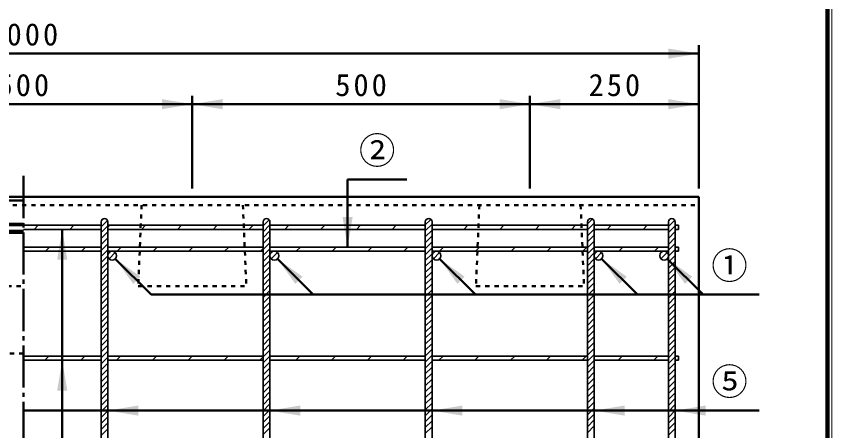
# Model space of a CAD drawing. Units: millimetres, scale not verified. Extents: x 100 to 4105, y 100 to 2870.
# Drawn here: x 3139 to 4105, y 1236 to 1727 of the extents above; entities that cross this region are included whole.
import ezdxf
from ezdxf.enums import TextEntityAlignment as Align

# ---------------------------------------------------------------- set-up
doc = ezdxf.new("R2010")
doc.units = ezdxf.units.MM
doc.header["$LTSCALE"] = 5
doc.linetypes.add('USER1', pattern=[13.4, 10, -1.2, 1, -1.2])
doc.linetypes.add('USER2', pattern=[2.2, 1, -1.2])
doc.layers.add('V-nasSTD', color=7, linetype='Continuous', lineweight=50)
doc.styles.add('ＭＳ ゴシック', font='')
doc.styles.get('ＭＳ ゴシック').set_extended_font_data('MS Gothic')

msp = doc.modelspace()

# ---------------------------------------------------------------- hatches: boundary and pattern name
at = {"layer": 'V-nasSTD'}
for points in [[(3911.677, 1676.702), (3947.677, 1682.702), (3911.677, 1688.702)], [(3311.677, 1616.702), (3347.677, 1622.702), (3311.677, 1628.702)], [(3383.677, 1628.702), (3347.677, 1622.702), (3383.677, 1616.702)], [(3711.677, 1616.702), (3747.677, 1622.702), (3711.677, 1628.702)], [(3783.677, 1628.702), (3747.677, 1622.702), (3783.677, 1616.702)], [(3911.677, 1616.702), (3947.677, 1622.702), (3911.677, 1628.702)], [(3537.677, 1489.102), (3531.677, 1453.102), (3525.677, 1489.102)], [(3199.677, 1438.302), (3193.677, 1474.302), (3187.677, 1438.302)], [(3277.767, 1409.727), (3256.554, 1439.426), (3286.252, 1418.212)], [(3469.767, 1409.727), (3448.554, 1439.426), (3478.252, 1418.212)], [(3661.779, 1409.739), (3640.566, 1439.437), (3670.264, 1418.224)], [(3853.767, 1409.727), (3832.554, 1439.426), (3862.252, 1418.212)], [(3931.367, 1409.727), (3910.154, 1439.426), (3939.852, 1418.212)], [(3199.677, 1283.102), (3193.677, 1319.102), (3187.677, 1283.102)], [(3283.677, 1265.502), (3247.677, 1259.502), (3283.677, 1253.502)], [(3475.677, 1265.502), (3439.677, 1259.502), (3475.677, 1253.502)], [(3667.677, 1265.502), (3631.677, 1259.502), (3667.677, 1253.502)], [(3859.677, 1265.502), (3823.677, 1259.502), (3859.677, 1253.502)], [(3955.677, 1265.502), (3919.677, 1259.502), (3955.677, 1253.502)]]:
    msp.add_hatch(color=256, dxfattribs=at).paths.add_polyline_path(points)

# ---------------------------------------------------------------- linework, layer by layer
at = {"layer": 'V-nasSTD', "lineweight": 100}
msp.add_line((4100, 105), (4100, 2865), dxfattribs=at)
at = {"layer": 'V-nasSTD'}
for p, q in [((3947.677, 1522.702), (3947.677, 1692.702)), ((2347.677, 1682.702), (3947.677, 1682.702)), ((3347.677, 1522.702), (3347.677, 1632.702)), ((3747.677, 1522.702), (3747.677, 1632.702)), ((2947.677, 1622.702), (3347.677, 1622.702)), ((3347.677, 1622.702), (3747.677, 1622.702)), ((3747.677, 1622.702), (3947.677, 1622.702)), ((3531.677, 1533.485), (3531.677, 1453.102)), ((3531.677, 1533.485), (3601.677, 1533.485)), ((2354.077, 1512.702), (3947.677, 1512.702)), ((2354.077, 1508.702), (3147.677, 1508.702)), ((3947.677, 1512.702), (3947.677, 831.102)), ((2347.677, 1480.714), (3147.677, 1480.714)), ((3147.677, 1479.102), (2347.677, 1479.102)), ((2347.677, 1472.702), (3147.677, 1472.702)), ((3147.677, 1470.016), (2347.677, 1470.016)), ((3193.677, 762.302), (3193.677, 1474.302)), ((3298.98, 1396.999), (3256.554, 1439.426)), ((3490.98, 1396.999), (3448.554, 1439.426)), ((3682.98, 1396.999), (3640.554, 1439.426)), ((3874.98, 1396.999), (3832.554, 1439.426)), ((3952.58, 1396.999), (3910.154, 1439.426)), ((4018.98, 1396.999), (3298.98, 1396.999)), ((4018.98, 1259.502), (3147.677, 1259.502))]:
    msp.add_line(p, q, dxfattribs=at)
at = {"layer": 'V-nasSTD', "linetype": 'USER1'}
msp.add_line((3147.677, 1537.702), (3147.677, 806.102), dxfattribs=at)
at = {"layer": 'V-nasSTD', "linetype": 'USER2'}
for p, q in [((2354.077, 1503.102), (3947.677, 1503.102)), ((3287.677, 1503.102), (3283.677, 1407.102)), ((3407.677, 1503.102), (3411.677, 1407.102)), ((3687.677, 1503.102), (3683.677, 1407.102)), ((3807.677, 1503.102), (3811.677, 1407.102)), ((2347.677, 1407.102), (3147.677, 1407.102)), ((3283.677, 1407.102), (3411.677, 1407.102)), ((3683.677, 1407.102), (3811.677, 1407.102)), ((3147.677, 1327.102), (2347.677, 1327.102))]:
    msp.add_line(p, q, dxfattribs=at)
at = {"layer": 'V-nasSTD', "lineweight": 35}
for p, q in [((3147.677, 1479.102), (3239.677, 1479.102)), ((3160.284, 1474.302), (3165.084, 1479.102)), ((3202.71, 1474.302), (3207.51, 1479.102)), ((3247.186, 1485.023), (3239.677, 1477.514)), ((3239.677, 1483.102), (3239.677, 851.102)), ((3247.677, 1478.443), (3239.677, 1470.443)), ((3241.632, 1486.541), (3240.239, 1485.147)), ((3247.677, 1483.102), (3247.677, 851.102)), ((3247.677, 1479.102), (3431.677, 1479.102)), ((3249.937, 1479.102), (3247.677, 1476.843)), ((3292.363, 1479.102), (3287.563, 1474.302)), ((3329.989, 1474.302), (3334.789, 1479.102)), ((3372.416, 1474.302), (3377.216, 1479.102)), ((3419.642, 1479.102), (3414.842, 1474.302)), ((3438.748, 1485.666), (3431.677, 1478.595)), ((3431.677, 1483.102), (3431.677, 851.102)), ((3439.677, 1479.524), (3431.677, 1471.524)), ((3439.677, 1483.102), (3439.677, 851.102)), ((3439.677, 1479.102), (3623.677, 1479.102)), ((3457.269, 1474.302), (3462.069, 1479.102)), ((3499.695, 1474.302), (3504.495, 1479.102)), ((3542.121, 1474.302), (3546.921, 1479.102)), ((3584.548, 1474.302), (3589.348, 1479.102)), ((3630.204, 1486.203), (3623.677, 1479.676)), ((3623.677, 1483.102), (3623.677, 851.102)), ((3631.677, 1480.605), (3623.677, 1472.605)), ((3631.677, 1483.102), (3631.677, 851.102)), ((3631.677, 1479.102), (3815.677, 1479.102)), ((3631.774, 1479.102), (3631.677, 1479.005)), ((3669.401, 1474.302), (3674.201, 1479.102)), ((3711.827, 1474.302), (3716.627, 1479.102)), ((3754.253, 1474.302), (3759.053, 1479.102)), ((3796.68, 1474.302), (3801.48, 1479.102)), ((3821.554, 1486.635), (3815.677, 1480.757)), ((3815.677, 1483.102), (3815.677, 851.102)), ((3823.677, 1481.686), (3815.677, 1473.686)), ((3823.677, 1483.102), (3823.677, 851.102)), ((3823.677, 1479.102), (3911.677, 1479.102)), ((3839.106, 1474.302), (3843.906, 1479.102)), ((3881.533, 1474.302), (3886.333, 1479.102)), ((3919.095, 1485.18), (3911.677, 1477.762)), ((3911.677, 1483.102), (3911.677, 851.102)), ((3919.677, 1478.691), (3911.677, 1470.691)), ((3919.677, 1483.102), (3919.677, 851.102)), ((3919.677, 1479.102), (3923.677, 1479.102)), ((3923.677, 1479.102), (3923.677, 1474.302)), ((3147.677, 1474.302), (3239.677, 1474.302)), ((3247.677, 1471.372), (3239.677, 1463.372)), ((3247.677, 1474.302), (3431.677, 1474.302)), ((3439.677, 1472.453), (3431.677, 1464.453)), ((3439.677, 1474.302), (3623.677, 1474.302)), ((3631.677, 1473.534), (3623.677, 1465.534)), ((3631.677, 1474.302), (3815.677, 1474.302)), ((3823.677, 1474.615), (3815.677, 1466.615)), ((3823.677, 1474.302), (3911.677, 1474.302)), ((3919.677, 1471.62), (3911.677, 1463.62)), ((3919.677, 1474.302), (3923.677, 1474.302)), ((3247.677, 1464.301), (3239.677, 1456.301)), ((3439.677, 1465.382), (3431.677, 1457.382)), ((3439.677, 1458.311), (3431.677, 1450.311)), ((3631.677, 1466.463), (3623.677, 1458.463)), ((3631.677, 1459.392), (3623.677, 1451.392)), ((3823.677, 1467.544), (3815.677, 1459.544)), ((3823.677, 1460.473), (3815.677, 1452.473)), ((3919.677, 1464.549), (3911.677, 1456.549)), ((3147.677, 1453.102), (3239.677, 1453.102)), ((3173.91, 1448.302), (3178.71, 1453.102)), ((3216.337, 1448.302), (3221.137, 1453.102)), ((3247.677, 1457.23), (3239.677, 1449.23)), ((3247.677, 1450.159), (3239.677, 1442.159)), ((3247.677, 1453.102), (3431.677, 1453.102)), ((3258.763, 1448.302), (3263.563, 1453.102)), ((3301.189, 1448.302), (3305.989, 1453.102)), ((3343.616, 1448.302), (3348.416, 1453.102)), ((3386.042, 1448.302), (3390.842, 1453.102)), ((3431.677, 1451.511), (3428.469, 1448.302)), ((3439.677, 1451.24), (3431.677, 1443.24)), ((3439.677, 1453.102), (3623.677, 1453.102)), ((3470.895, 1448.302), (3475.695, 1453.102)), ((3513.321, 1448.302), (3518.121, 1453.102)), ((3555.748, 1448.302), (3560.548, 1453.102)), ((3598.174, 1448.302), (3602.974, 1453.102)), ((3631.677, 1452.321), (3623.677, 1444.321)), ((3631.677, 1453.102), (3815.677, 1453.102)), ((3645.401, 1453.102), (3640.601, 1448.302)), ((3683.027, 1448.302), (3685.083, 1450.359)), ((3687.827, 1453.102), (3685.083, 1450.359)), ((3725.453, 1448.302), (3730.253, 1453.102)), ((3767.88, 1448.302), (3772.68, 1453.102)), ((3815.106, 1453.102), (3810.366, 1448.363)), ((3823.677, 1453.402), (3815.677, 1445.402)), ((3823.677, 1453.102), (3911.677, 1453.102)), ((3852.733, 1448.302), (3857.533, 1453.102)), ((3895.159, 1448.302), (3899.959, 1453.102)), ((3919.677, 1457.478), (3911.677, 1449.478)), ((3919.677, 1450.407), (3911.677, 1442.407)), ((3919.677, 1453.102), (3923.677, 1453.102)), ((3923.677, 1453.102), (3923.677, 1448.302)), ((3147.677, 1448.302), (3239.677, 1448.302)), ((3247.677, 1443.087), (3239.677, 1435.087)), ((3247.677, 1448.302), (3431.677, 1448.302)), ((3256.554, 1446.779), (3249.2, 1439.426)), ((3439.677, 1444.169), (3431.677, 1436.169)), ((3439.677, 1448.302), (3623.677, 1448.302)), ((3448.554, 1446.779), (3441.2, 1439.426)), ((3631.677, 1445.25), (3623.677, 1437.25)), ((3631.677, 1448.302), (3815.677, 1448.302)), ((3640.554, 1446.779), (3633.2, 1439.426)), ((3810.306, 1448.302), (3810.366, 1448.363)), ((3823.677, 1446.331), (3815.677, 1438.331)), ((3823.677, 1439.26), (3815.677, 1431.26)), ((3823.677, 1448.302), (3911.677, 1448.302)), ((3825.2, 1439.426), (3832.554, 1446.779)), ((3910.154, 1446.779), (3902.8, 1439.426)), ((3919.677, 1443.336), (3911.677, 1435.336)), ((3919.677, 1448.302), (3923.677, 1448.302)), ((3247.677, 1436.016), (3239.677, 1428.016)), ((3439.677, 1437.098), (3431.677, 1429.098)), ((3439.677, 1430.027), (3431.677, 1422.027)), ((3631.677, 1438.179), (3623.677, 1430.179)), ((3631.677, 1431.108), (3623.677, 1423.108)), ((3823.677, 1432.189), (3815.677, 1424.189)), ((3919.677, 1436.265), (3911.677, 1428.265)), ((3247.677, 1428.945), (3239.677, 1420.945)), ((3247.677, 1421.874), (3239.677, 1413.874)), ((3439.677, 1422.955), (3431.677, 1414.955)), ((3631.677, 1424.037), (3623.677, 1416.037)), ((3823.677, 1425.118), (3815.677, 1417.118)), ((3919.677, 1429.194), (3911.677, 1421.194)), ((3919.677, 1422.123), (3911.677, 1414.123)), ((3247.677, 1414.803), (3239.677, 1406.803)), ((3439.677, 1415.884), (3431.677, 1407.884)), ((3631.677, 1416.966), (3623.677, 1408.966)), ((3823.677, 1418.047), (3815.677, 1410.047)), ((3823.677, 1410.976), (3815.677, 1402.976)), ((3919.677, 1415.052), (3911.677, 1407.052)), ((3247.677, 1407.732), (3239.677, 1399.732)), ((3247.677, 1400.661), (3239.677, 1392.661)), ((3439.677, 1408.813), (3431.677, 1400.813)), ((3439.677, 1401.742), (3431.677, 1393.742)), ((3631.677, 1409.894), (3623.677, 1401.894)), ((3631.677, 1402.823), (3623.677, 1394.823)), ((3823.677, 1403.905), (3815.677, 1395.905)), ((3919.677, 1407.981), (3911.677, 1399.981)), ((3919.677, 1400.91), (3911.677, 1392.91)), ((3247.677, 1393.59), (3239.677, 1385.59)), ((3439.677, 1394.671), (3431.677, 1386.671)), ((3631.677, 1395.752), (3623.677, 1387.752)), ((3823.677, 1396.834), (3815.677, 1388.834)), ((3919.677, 1393.839), (3911.677, 1385.839)), ((3247.677, 1386.519), (3239.677, 1378.519)), ((3439.677, 1387.6), (3431.677, 1379.6)), ((3631.677, 1388.681), (3623.677, 1380.681)), ((3631.677, 1381.61), (3623.677, 1373.61)), ((3823.677, 1389.762), (3815.677, 1381.762)), ((3823.677, 1382.691), (3815.677, 1374.691)), ((3919.677, 1386.768), (3911.677, 1378.768)), ((3247.677, 1379.448), (3239.677, 1371.448)), ((3247.677, 1372.377), (3239.677, 1364.377)), ((3439.677, 1380.529), (3431.677, 1372.529)), ((3439.677, 1373.458), (3431.677, 1365.458)), ((3631.677, 1374.539), (3623.677, 1366.539)), ((3823.677, 1375.62), (3815.677, 1367.62)), ((3919.677, 1379.696), (3911.677, 1371.696)), ((3919.677, 1372.625), (3911.677, 1364.625)), ((3247.677, 1365.306), (3239.677, 1357.306)), ((3439.677, 1366.387), (3431.677, 1358.387)), ((3631.677, 1367.468), (3623.677, 1359.468)), ((3823.677, 1368.549), (3815.677, 1360.549)), ((3919.677, 1365.554), (3911.677, 1357.554)), ((3247.677, 1358.235), (3239.677, 1350.235)), ((3439.677, 1359.316), (3431.677, 1351.316)), ((3439.677, 1352.245), (3431.677, 1344.245)), ((3631.677, 1360.397), (3623.677, 1352.397)), ((3631.677, 1353.326), (3623.677, 1345.326)), ((3823.677, 1361.478), (3815.677, 1353.478)), ((3823.677, 1354.407), (3815.677, 1346.407)), ((3919.677, 1358.483), (3911.677, 1350.483)), ((3247.677, 1351.164), (3239.677, 1343.164)), ((3247.677, 1344.093), (3239.677, 1336.093)), ((3439.677, 1345.174), (3431.677, 1337.174)), ((3631.677, 1346.255), (3623.677, 1338.255)), ((3823.677, 1347.336), (3815.677, 1339.336)), ((3919.677, 1351.412), (3911.677, 1343.412)), ((3919.677, 1344.341), (3911.677, 1336.341)), ((3247.677, 1337.021), (3239.677, 1329.021)), ((3439.677, 1338.103), (3431.677, 1330.103)), ((3631.677, 1339.184), (3623.677, 1331.184)), ((3823.677, 1340.265), (3815.677, 1332.265)), ((3823.677, 1333.194), (3815.677, 1325.194)), ((3919.677, 1337.27), (3911.677, 1329.27)), ((3147.677, 1323.902), (3239.677, 1323.902)), ((3173.189, 1319.102), (3177.989, 1323.902)), ((3215.616, 1319.102), (3220.416, 1323.902)), ((3247.677, 1329.95), (3239.677, 1321.95)), ((3247.677, 1323.902), (3431.677, 1323.902)), ((3262.842, 1323.902), (3258.042, 1319.102)), ((3300.469, 1319.102), (3305.269, 1323.902)), ((3342.895, 1319.102), (3347.695, 1323.902)), ((3385.321, 1319.102), (3390.121, 1323.902)), ((3439.677, 1331.032), (3431.677, 1323.032)), ((3439.677, 1323.961), (3431.677, 1315.961)), ((3439.677, 1323.902), (3623.677, 1323.902)), ((3470.174, 1319.102), (3474.974, 1323.902)), ((3512.601, 1319.102), (3517.401, 1323.902)), ((3555.027, 1319.102), (3559.827, 1323.902)), ((3597.453, 1319.102), (3602.253, 1323.902)), ((3631.677, 1332.113), (3623.677, 1324.113)), ((3631.677, 1325.042), (3623.677, 1317.042)), ((3631.677, 1323.902), (3815.677, 1323.902)), ((3644.68, 1323.902), (3639.88, 1319.102)), ((3682.306, 1319.102), (3687.106, 1323.902)), ((3724.733, 1319.102), (3729.533, 1323.902)), ((3767.159, 1319.102), (3771.959, 1323.902)), ((3809.585, 1319.102), (3814.385, 1323.902)), ((3823.677, 1326.123), (3815.677, 1318.123)), ((3823.677, 1323.902), (3911.677, 1323.902)), ((3856.812, 1323.902), (3852.012, 1319.102)), ((3894.438, 1319.102), (3899.238, 1323.902)), ((3919.677, 1330.199), (3911.677, 1322.199)), ((3919.677, 1323.128), (3911.677, 1315.128)), ((3919.677, 1323.902), (3923.677, 1323.902)), ((3923.677, 1323.902), (3923.677, 1319.102)), ((3147.677, 1319.102), (3239.677, 1319.102)), ((3247.677, 1322.879), (3239.677, 1314.879)), ((3247.677, 1315.808), (3239.677, 1307.808)), ((3247.677, 1319.102), (3431.677, 1319.102)), ((3427.748, 1319.102), (3431.677, 1323.032)), ((3439.677, 1316.889), (3431.677, 1308.889)), ((3439.677, 1319.102), (3623.677, 1319.102)), ((3631.677, 1317.971), (3623.677, 1309.971)), ((3631.677, 1319.102), (3815.677, 1319.102)), ((3823.677, 1319.052), (3815.677, 1311.052)), ((3823.677, 1319.102), (3911.677, 1319.102)), ((3919.677, 1316.057), (3911.677, 1308.057)), ((3919.677, 1319.102), (3923.677, 1319.102)), ((3247.677, 1308.737), (3239.677, 1300.737)), ((3439.677, 1309.818), (3431.677, 1301.818)), ((3631.677, 1310.9), (3623.677, 1302.9)), ((3631.677, 1303.828), (3623.677, 1295.828)), ((3823.677, 1311.981), (3815.677, 1303.981)), ((3823.677, 1304.91), (3815.677, 1296.91)), ((3919.677, 1308.986), (3911.677, 1300.986)), ((3247.677, 1301.666), (3239.677, 1293.666)), ((3247.677, 1294.595), (3239.677, 1286.595)), ((3439.677, 1302.747), (3431.677, 1294.747)), ((3439.677, 1295.676), (3431.677, 1287.676)), ((3631.677, 1296.757), (3623.677, 1288.757)), ((3823.677, 1297.839), (3815.677, 1289.839)), ((3919.677, 1301.915), (3911.677, 1293.915)), ((3919.677, 1294.844), (3911.677, 1286.844)), ((3247.677, 1287.524), (3239.677, 1279.524)), ((3439.677, 1288.605), (3431.677, 1280.605)), ((3631.677, 1289.686), (3623.677, 1281.686)), ((3823.677, 1290.768), (3815.677, 1282.768)), ((3919.677, 1287.773), (3911.677, 1279.773)), ((3247.677, 1280.453), (3239.677, 1272.453)), ((3439.677, 1281.534), (3431.677, 1273.534)), ((3631.677, 1282.615), (3623.677, 1274.615)), ((3631.677, 1275.544), (3623.677, 1267.544)), ((3823.677, 1283.696), (3815.677, 1275.696)), ((3823.677, 1276.625), (3815.677, 1268.625)), ((3919.677, 1280.701), (3911.677, 1272.701)), ((3247.677, 1273.382), (3239.677, 1265.382)), ((3247.677, 1266.311), (3239.677, 1258.311)), ((3439.677, 1274.463), (3431.677, 1266.463)), ((3439.677, 1267.392), (3431.677, 1259.392)), ((3631.677, 1268.473), (3623.677, 1260.473)), ((3823.677, 1269.554), (3815.677, 1261.554)), ((3919.677, 1273.63), (3911.677, 1265.63)), ((3919.677, 1266.559), (3911.677, 1258.559)), ((3247.677, 1259.24), (3239.677, 1251.24)), ((3439.677, 1260.321), (3431.677, 1252.321)), ((3631.677, 1261.402), (3623.677, 1253.402)), ((3823.677, 1262.483), (3815.677, 1254.483)), ((3919.677, 1259.488), (3911.677, 1251.488)), ((3247.677, 1252.169), (3239.677, 1244.169)), ((3439.677, 1253.25), (3431.677, 1245.25)), ((3439.677, 1246.179), (3431.677, 1238.179)), ((3631.677, 1254.331), (3623.677, 1246.331)), ((3631.677, 1247.26), (3623.677, 1239.26)), ((3823.677, 1255.412), (3815.677, 1247.412)), ((3823.677, 1248.341), (3815.677, 1240.341)), ((3919.677, 1252.417), (3911.677, 1244.417)), ((3247.677, 1245.098), (3239.677, 1237.098)), ((3247.677, 1238.027), (3239.677, 1230.027)), ((3439.677, 1239.108), (3431.677, 1231.108)), ((3631.677, 1240.189), (3623.677, 1232.189)), ((3823.677, 1241.27), (3815.677, 1233.27)), ((3919.677, 1245.346), (3911.677, 1237.346)), ((3919.677, 1238.275), (3911.677, 1230.275))]:
    msp.add_line(p, q, dxfattribs=at)
at = {"layer": 'V-nasSTD', "lineweight": 13}
msp.add_lwpolyline([(100, 100), (100, 2870), (4105, 2870), (4105, 100)], close=True, dxfattribs=at)
at = {"layer": 'V-nasSTD', "lineweight": 35}
for centre in [(3252.877, 1443.102), (3444.877, 1443.102), (3636.877, 1443.102), (3828.877, 1443.102), (3906.477, 1443.102)]:
    msp.add_circle(centre, 5.2, dxfattribs=at)
for centre in [(3243.677, 1483.102), (3435.677, 1483.102), (3627.677, 1483.102), (3819.677, 1483.102), (3915.677, 1483.102)]:
    msp.add_arc(centre, 4, 0, 180, dxfattribs=at)

# ---------------------------------------------------------------- texts
at = {"layer": 'V-nasSTD', "style": 'ＭＳ ゴシック'}
for s, p in [('②', (3545.077, 1583.685)), ('①', (3962.38, 1447.199)), ('⑤', (3962.38, 1309.702))]:
    msp.add_text(s, height=31.67, dxfattribs=at).set_placement(p, align=Align.TOP_LEFT)
at = {"layer": 'V-nasSTD', "char_height": 26.39, "attachment_point": 1, "style": 'ＭＳ ゴシック'}
for s, insert in [('\\T1.2;2000', (3106.277, 1718.702)), ('\\T1.2;500', (3117.077, 1658.702)), ('\\T1.2;500', (3517.077, 1658.702)), ('\\T1.2;250', (3817.077, 1658.702))]:
    msp.add_mtext(s, dxfattribs=dict(at, insert=insert))

doc.saveas('drawing.dxf')
